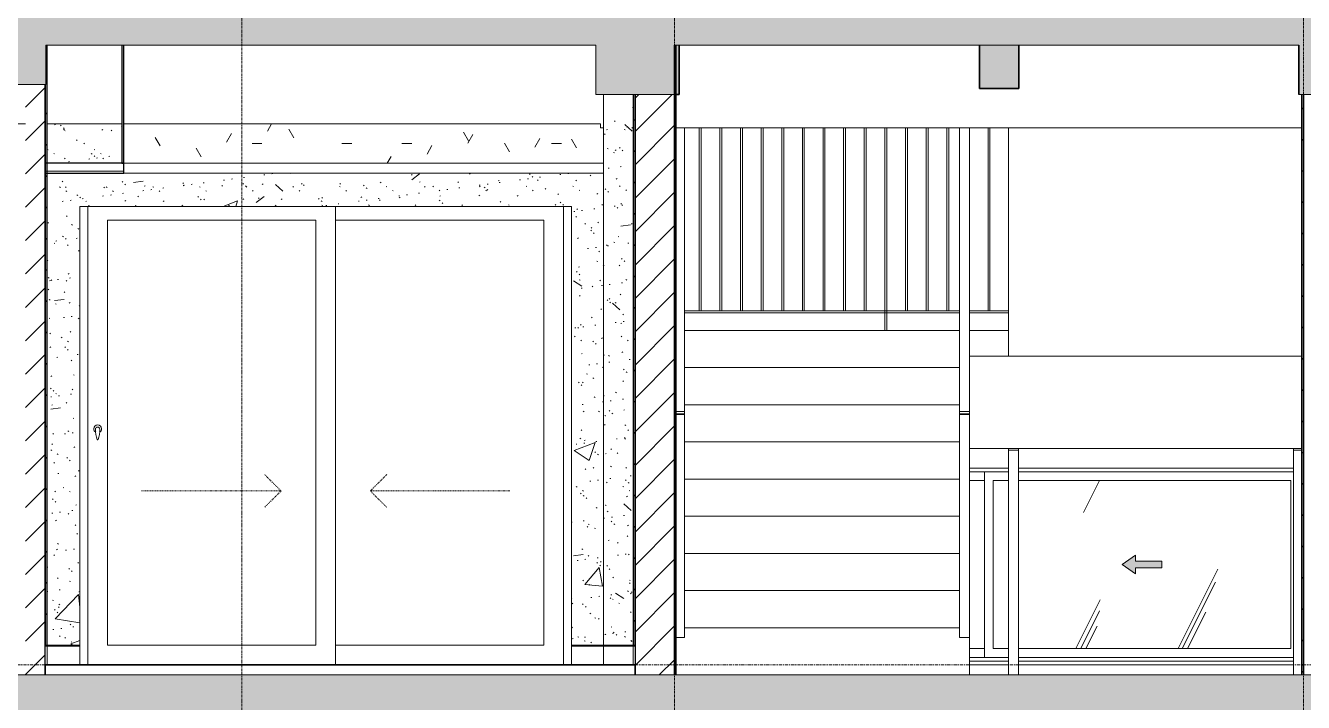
# Model space of a CAD drawing. Header units: millimetres. Extents: x -92143 to -2058, y -8802 to 35300.
# Drawn here: x -40337 to -33837, y 22409 to 25850 of the extents above; entities that cross this region are included whole.
import ezdxf

# ---------------------------------------------------------------- set-up
doc = ezdxf.new("R2010")
doc.units = ezdxf.units.MM
for name, pattern in [('1 NÉT CALL OUT', [6, 3, -3]), ('Centre', [31.75, 6.35, -4.7625, 15.875, -4.7625]), ('Dash', [6.35, 3.175, -3.175]), ('Dash 1_8_', [6.35, 3.175, -3.175]), ('Grid Line', [22.225, 12.7, -3.175, 3.175, -3.175])]:
    doc.linetypes.add(name, pattern=pattern)
for name, color, linetype, lineweight in [('0-1', 7, 'Continuous', 5), ('A-AREA', 32, 'Dash 1_8_', 9), ('A-CLNG', 13, 'Continuous', 9), ('A-CLNG-1', 250, 'Continuous', 25), ('A-CLNG-2', 7, 'Continuous', 9), ('A-CLNG-PATT-3', 254, 'Continuous', 18), ('A-DETL-GENF', 92, 'Continuous', 9), ('A-DETL-GENF-1', 7, 'Continuous', 9), ('A-DETL-THIN', 151, 'Continuous', 9), ('A-DOOR', 31, 'Continuous', 9), ('A-DOOR-FRAM', 31, 'Continuous', 9), ('A-DOOR-GLAZ', 31, 'Continuous', 9), ('A-DOOR-HDLN', 31, 'Dash', 18), ('A-FLOR-1', 10, 'Continuous', 35), ('A-FLOR-HRAL', 11, 'Continuous', 9), ('A-FLOR-HRAL-1', 253, 'Continuous', 18), ('A-FLOR-HRAL-2', 9, 'Continuous', 9), ('A-FLOR-LEVL-2', 51, 'Centre', 9), ('A-GLAZ', 151, 'Continuous', 9), ('A-GLAZ-2', 7, '1 NÉT CALL OUT', 9), ('A-GLAZ-5', 151, '1 NÉT CALL OUT', 9), ('A-WALL', 113, 'Continuous', 9), ('A-WALL-2', 250, 'Continuous', 25), ('A-WALL-3', 113, 'Continuous', 25), ('A-WALL-PATT-1', 7, 'Continuous', 9), ('A-WALL-PATT-2', 9, 'Continuous', 9), ('A-WALL-PATT-4', 111, 'Continuous', 9), ('I-WALL-1', 250, 'Continuous', 25), ('I-WALL-2', 7, 'Continuous', 9), ('I-WALL-3', 2, 'Continuous', 25), ('S-BEAM-1', 12, 'Continuous', 5), ('S-BEAM-2', 7, 'Continuous', 9), ('S-BEAM-3', 10, 'Continuous', 35), ('S-GRID-1', 1, 'Grid Line', 9), ('S-STRS', 31, 'Continuous', 9)]:
    doc.layers.add(name, color=color, linetype=linetype, lineweight=lineweight)
pattern_1 = [(45, (-51987.05, 14125), (-84.8528, 84.8528), [])]
pattern_2 = [(45, (-51987.05, 14125), (-79.5495, 79.5495), [])]
pattern_3 = [(37.5, (-51987.05, 14125), (-4.7995, 146.8239), [5.029, -110.795, 5.029, -124.511, -123.825]), (37.5, (-51987.05, 14125), (-4.7995, 146.8239), [-245.364, 5.029, -118.796]), (7.5, (-51987.05, 14125), (134.8574, 215.0472), [5.029, -57.455, 5.029, -99.365, -40.005]), (7.5, (-51987.05, 14125), (134.8574, 215.0472), [-166.878, 5.029, -34.976]), (327.5, (-52080.78, 14125), (237.2978, 0.4316), [5.029, -33.071, 5.029, -132.131, -179.07]), (327.5, (-52080.78, 14125), (237.2978, 0.4316), [-175.26, 5.029, -174.041]), (317.5, (-52080.78, 14125), (229.067, 66.8792), [5.029, -14.021, 5.029, -84.887, -102.87]), (317.5, (-52080.78, 14125), (229.067, 66.8792), [-108.966, 5.029, -97.841])]
pattern_4 = [(50, (-51987.05, 14125), (1093.104, -95.634), [114.3, -1257.3]), (355, (-51987, 14125), (-211.46, 1146.34), [91.44, -1005.84]), (100.451, (-51896, 14117), (881.656, 1050.7), [97.14, -1068.54]), (46.184, (-51987, 14429.8), (1626.47, -252.26), [171.45, -1885.95]), (96.636, (-51851.5, 14408.8), (1424.42, 1484.57), [145.71, -1602.81]), (351.184, (-51987, 14429.8), (1424.43, 1484.55), [137.16, -1508.76]), (21, (-51834.65, 14353.6), (909.686, -613.59), [114.3, -1257.3]), (326, (-51834.7, 14353.6), (370.81, 1105.13), [91.44, -1005.84]), (71.451, (-51758.8, 14302.5), (1280.503, 491.53), [97.14, -1068.54]), (37.5, (-51987.05, 14125), (18.531, 507.33), [50.292, -943.356, 50.292, -970.788, -1009.65]), (37.5, (-51987.05, 14125), (18.531, 507.33), [-2014.728, 50.292, -959.358]), (7.5, (-51987.05, 14125), (400.918, 601.084), [50.292, -531.876, 50.292, -920.496, -384.81]), (7.5, (-51987.05, 14125), (400.918, 601.084), [-1552.956, 50.292, -334.518]), (327.5, (-52326.9, 14125), (813.545, -34.374), [50.292, -330.708, 50.292, -1138.428, -1577.34]), (327.5, (-52326.9, 14125), (813.545, -34.374), [-1569.72, 50.292, -1527.048]), (317.5, (-52479.3, 14125), (888.775, 152.56), [50.292, -445.008, 50.292, -739.14, -1120.14]), (317.5, (-52479.3, 14125), (888.775, 152.56), [-1284.73, 50.29, -1069.85])]
pattern_5 = [(63.435, (-50196.8, 14229.33), (-0.001, 1524), [532.46, -2875.3]), (63.435, (-51720.8, 14229.33), (-0.001, 1524), [532.46, -2875.3]), (63.435, (-49467.24, 14523.8), (-0.001, 1524), [532.46, -2875.3]), (63.435, (-50991.24, 14523.8), (-0.001, 1524), [532.46, -2875.3]), (63.435, (-49577.66, 14419.83), (-0.001, 1524), [532.46, -2875.3]), (63.435, (-51101.66, 14419.83), (-0.001, 1524), [532.46, -2875.3]), (63.435, (-49690.2, 15015.1), (-0.001, 1524), [258.8, -3148.97]), (63.435, (-51214.2, 15015.1), (-0.001, 1524), [258.8, -3148.97]), (63.435, (-49763.8, 14922.95), (-0.001, 1524), [532.46, -2875.3]), (63.435, (-51287.8, 14922.95), (-0.001, 1524), [532.46, -2875.3]), (63.435, (-49750.84, 14989.1), (-0.001, 1524), [532.46, -2875.3]), (63.435, (-51274.84, 14989.1), (-0.001, 1524), [532.46, -2875.3]), (63.435, (-50365.7, 14698.94), (-0.001, 1524), [532.46, -2875.3]), (63.435, (-51889.7, 14698.94), (-0.001, 1524), [532.46, -2875.3]), (63.435, (-50352.7, 14776.9), (-0.001, 1524), [532.46, -2875.3]), (63.435, (-51876.7, 14776.9), (-0.001, 1524), [532.46, -2875.3]), (63.435, (-50349.2, 14833.1), (-0.001, 1524), [532.46, -2875.3]), (63.435, (-51873.2, 14833.1), (-0.001, 1524), [532.46, -2875.3])]

# ---------------------------------------------------------------- blocks, each defined once
blk = doc.blocks.new('NCV_TKTC_KET CAU_rvt-1-TKCS_MẶT CẮT E')
at = {"layer": 'S-BEAM-1'}
for points in [[(-37037.4, 25500), (-37011.9, 25500), (-37011.9, 25750), (-37037.4, 25750), (-37037.4, 25565)], [(-35285.3, 25530), (-35285.3, 25750), (-35485.3, 25750), (-35485.3, 25530)]]:
    blk.add_hatch(color=256, dxfattribs=at).paths.add_polyline_path(points)
at = {"layer": 'S-BEAM-2'}
for p, q in [((-40336.9, 25350), (-42236.9, 25350)), ((-39846.9, 25350), (-40226.9, 25350)), ((-37411.9, 25350), (-39836.9, 25350)), ((-37411.9, 25350), (-37411.9, 25330)), ((-37411.9, 25330), (-37396.9, 25330)), ((-37026.9, 25330), (-33846.9, 25330)), ((-35535.6, 23700), (-35336.5, 23700)), ((-35286.5, 23700), (-33887.3, 23700))]:
    blk.add_line(p, q, dxfattribs=at)
at = {"layer": 'S-BEAM-3'}
for p, q in [((-37011.9, 25500), (-37011.9, 25750)), ((-35485.3, 25750), (-35485.3, 25530)), ((-35285.3, 25530), (-35285.3, 25750)), ((-33860.6, 25750), (-33860.6, 25500)), ((-37037.4, 25500), (-37011.9, 25500)), ((-35485.3, 25530), (-35285.3, 25530))]:
    blk.add_line(p, q, dxfattribs=at)
blk = doc.blocks.new('Railing - Railing-943576-TKCS_MẶT CẮT E')
at = {"layer": 'A-FLOR-HRAL-1'}
for p, q in [((-37236.9, 22695), (-37246.9, 22695)), ((-37246.9, 22695), (-37246.9, 22600)), ((-37236.9, 22600), (-37236.9, 22695)), ((-37246.9, 22600), (-37236.9, 22600))]:
    blk.add_line(p, q, dxfattribs=at)
at = {"layer": 'A-FLOR-HRAL-2'}
for p, q in [((-37560.7, 22600), (-37560.7, 22695)), ((-37560.7, 22695), (-37396.9, 22695)), ((-37396.9, 22600), (-37396.9, 22695)), ((-37396.9, 22695), (-37246.9, 22695))]:
    blk.add_line(p, q, dxfattribs=at)
blk = doc.blocks.new('Railing - Railing-939137-TKCS_MẶT CẮT E')
at = {"layer": 'A-FLOR-HRAL-2'}
for p, q in [((-40236.9, 12495), (-40226.9, 12495)), ((-40226.9, 12400), (-40226.9, 12495)), ((-40226.9, 12495), (-40060.7, 12495)), ((-40060.7, 12495), (-40060.7, 12400))]:
    blk.add_line(p, q, dxfattribs=at)
blk = doc.blocks.new('CL_01-VÁCH DỰNG THẠCH CAO CĂN HỘ LOẠI 1-5D1 - CL_01-VÁCH DỰNG THẠCH CAO CĂN HỘ LOẠI 1A-5-V66-TKCS_MẶT CẮT E')
at = {"layer": 'A-CLNG-PATT-3'}
h = blk.add_hatch(dxfattribs=at)
h.set_pattern_fill('FP_2', color=256, style=0, pattern_type=2)
h.set_pattern_definition([(0, (-51987.05, 14125), (609.6, 152.4), [50.292, -406.908, 50.292, -406.908, -2438.4]), (0, (-51987.05, 14125), (609.6, 152.4), [-914.4, 50.292, -864.108, 50.292, -406.908, -1066.8]), (0, (-51987.05, 14125), (609.6, 152.4), [-2286, 50.292, -254.508, 50.292, -711.708]), (120, (-51758.45, 14201.2), (-436.7823, 451.7291), [50.292, -406.908, 50.292, -2845.308]), (120, (-51758.45, 14201.2), (-436.7823, 451.7291), [-507.492, -406.908, 50.292, -864.108, -1524]), (120, (-51758.45, 14201.2), (-436.7823, 451.7291), [-1828.8, 50.292, -406.908, 50.292, -1016.508]), (120, (-51758.45, 14201.2), (-436.7823, 451.7291), [-2336.292, -254.508, 50.292, -711.708]), (240, (-51682.25, 14506), (-172.8177, -604.1291), [50.292, -406.908, 50.292, -406.908, -2438.4]), (240, (-51682.25, 14506), (-172.8177, -604.1291), [-914.4, 50.292, -864.108, 50.292, -406.908, -1066.8]), (240, (-51682.25, 14506), (-172.8177, -604.1291), [-2286, 50.292, -254.508, 50.292, -711.708])])
h.paths.add_polyline_path([(-37396.9, 25150), (-37396.9, 25330), (-37411.9, 25330), (-37411.9, 25350), (-39836.9, 25350), (-39836.9, 25150), (-37411.9, 25150)])
at = {"layer": 'A-CLNG-1'}
for p, q in [((-39846.9, 25750), (-39846.9, 25150)), ((-39836.9, 25150), (-39836.9, 25750)), ((-39846.9, 25150), (-39836.9, 25150))]:
    blk.add_line(p, q, dxfattribs=at)
at = {"layer": 'A-CLNG-2'}
blk.add_line((-37396.9, 25150), (-39836.9, 25150), dxfattribs=at)
blk = doc.blocks.new('NCV_TKTC_TANG 6 - 8_rvt-1-TKCS_MẶT CẮT E')
at = {"layer": 'A-WALL-PATT-1'}
h = blk.add_hatch(dxfattribs=at)
h.set_pattern_fill('FP_5', color=256, style=0, pattern_type=2)
h.set_pattern_definition(pattern_2)
h.paths.add_polyline_path([(-40226.9, 22700), (-40226.9, 25750), (-40234.4, 25750), (-40234.4, 25550), (-40236.9, 25550), (-40236.9, 22700)])
h = blk.add_hatch(dxfattribs=at)
h.set_pattern_fill('FP_5', color=256, style=0, pattern_type=2)
h.set_pattern_definition(pattern_2)
h.paths.add_polyline_path([(-37236.9, 22700), (-37236.9, 25500), (-37246.9, 25500), (-37246.9, 22700)])
at = {"layer": 'A-WALL-PATT-2'}
h = blk.add_hatch(dxfattribs=at)
h.set_pattern_fill('FP_1', color=256, style=0, pattern_type=2)
h.set_pattern_definition(pattern_1)
h.paths.add_polyline_path([(-40336.9, 22550), (-40236.9, 22550), (-40236.9, 25550), (-40336.9, 25550), (-40336.9, 22717.8)])
h = blk.add_hatch(dxfattribs=at)
h.set_pattern_fill('FP_6', color=256, style=0, pattern_type=2)
h.set_pattern_definition(pattern_3)
h.paths.add_polyline_path([(-37396.9, 22700), (-37386.9, 22700), (-37386.9, 25500), (-37396.9, 25500), (-37396.9, 23022.2)])
h = blk.add_hatch(dxfattribs=at)
h.set_pattern_fill('FP_7', color=256, style=0, pattern_type=2)
h.set_pattern_definition(pattern_4)
h.paths.add_polyline_path([(-37246.9, 22700), (-37246.9, 25500), (-37386.9, 25500), (-37386.9, 22700)])
h = blk.add_hatch(dxfattribs=at)
h.set_pattern_fill('FP_6', color=256, style=0, pattern_type=2)
h.set_pattern_definition(pattern_3)
h.paths.add_polyline_path([(-37246.9, 22700), (-37246.9, 25500), (-37386.9, 25500), (-37386.9, 22700)])
h = blk.add_hatch(dxfattribs=at)
h.set_pattern_fill('FP_7', color=256, style=0, pattern_type=2)
h.set_pattern_definition(pattern_4)
h.paths.add_polyline_path([(-40226.9, 22700), (-40060.7, 22700), (-40060.7, 24930), (-37560.7, 24930), (-37560.7, 22700), (-37396.9, 22700), (-37396.9, 25100), (-40226.9, 25100), (-40226.9, 22717.8)])
h.paths.add_polyline_path([(-40103.8, 25150), (-39846.9, 25150), (-39846.9, 25350), (-40226.9, 25350), (-40226.9, 25150), (-40213.4, 25150)])
h = blk.add_hatch(dxfattribs=at)
h.set_pattern_fill('FP_6', color=256, style=0, pattern_type=2)
h.set_pattern_definition(pattern_3)
h.paths.add_polyline_path([(-40226.9, 22700), (-40060.7, 22700), (-40060.7, 24930), (-37560.7, 24930), (-37560.7, 22700), (-37396.9, 22700), (-37396.9, 25100), (-40226.9, 25100), (-40226.9, 22717.8)])
h.paths.add_polyline_path([(-40103.8, 25150), (-39846.9, 25150), (-39846.9, 25350), (-40226.9, 25350), (-40226.9, 25150), (-40213.4, 25150)])
at = {"layer": 'A-CLNG-1'}
for p, q in [((-39836.9, 25150), (-40236.9, 25150)), ((-40236.9, 25150), (-40236.9, 25100)), ((-40236.9, 25100), (-39836.9, 25100)), ((-39836.9, 25100), (-39836.9, 25150))]:
    blk.add_line(p, q, dxfattribs=at)
at = {"layer": 'A-CLNG-2'}
for p, q in [((-39836.9, 25110), (-40236.9, 25110)), ((-39836.9, 25150), (-37396.9, 25150)), ((-37396.9, 25100), (-39836.9, 25100))]:
    blk.add_line(p, q, dxfattribs=at)
at = {"layer": 'A-FLOR-1'}
for p, q in [((-37236.9, 22600), (-40236.9, 22600)), ((-40236.9, 22600), (-40236.9, 22550)), ((-37236.9, 22550), (-37236.9, 22600))]:
    blk.add_line(p, q, dxfattribs=at)
at = {"layer": 'A-WALL-2'}
blk.add_line((-40236.9, 22550), (-40236.9, 25550), dxfattribs=at)
at = {"layer": 'I-WALL-1'}
for p, q in [((-40226.9, 22700), (-40226.9, 25750)), ((-40236.9, 25550), (-40236.9, 22700)), ((-37246.9, 25500), (-37246.9, 22700)), ((-37236.9, 22700), (-37236.9, 25500)), ((-40236.9, 22700), (-40226.9, 22700)), ((-37246.9, 22700), (-37236.9, 22700))]:
    blk.add_line(p, q, dxfattribs=at)
at = {"layer": 'I-WALL-2'}
for p, q in [((-37396.9, 22700), (-37396.9, 25500)), ((-40060.7, 22700), (-40060.7, 24930)), ((-40060.7, 24930), (-37560.7, 24930)), ((-37560.7, 24930), (-37560.7, 22700)), ((-40226.9, 22700), (-40060.7, 22700)), ((-37560.7, 22700), (-37396.9, 22700)), ((-37386.9, 22700), (-37396.9, 22700)), ((-37386.9, 22700), (-37246.9, 22700))]:
    blk.add_line(p, q, dxfattribs=at)
at = {"layer": 'A-CLNG'}
blk.add_blockref('CL_01-VÁCH DỰNG THẠCH CAO CĂN HỘ LOẠI 1-5D1 - CL_01-VÁCH DỰNG THẠCH CAO CĂN HỘ LOẠI 1A-5-V66-TKCS_MẶT CẮT E', (0, 0), dxfattribs=at)
at = {"layer": 'A-FLOR-HRAL'}
for name, p in [('Railing - Railing-939137-TKCS_MẶT CẮT E', (0, 10200)), ('Railing - Railing-943576-TKCS_MẶT CẮT E', (0, 0))]:
    blk.add_blockref(name, p, dxfattribs=at)
blk = doc.blocks.new('Railing - 10mm-758696-TKCS_MẶT CẮT E')
at = {"layer": 'A-FLOR-HRAL'}
for p, q in [((-35441.3, 25330), (-35441.3, 24400)), ((-35431.3, 24400), (-35431.3, 25330))]:
    blk.add_line(p, q, dxfattribs=at)
blk = doc.blocks.new('Railing - 50 x 10mm-945202-TKCS_MẶT CẮT E')
at = {"layer": 'A-FLOR-HRAL'}
for p, q in [((-35965.9, 25330), (-35965.9, 24300)), ((-35955.9, 24300), (-35955.9, 25330))]:
    blk.add_line(p, q, dxfattribs=at)
blk = doc.blocks.new('Railing - 50 x 10mm-952828-TKCS_MẶT CẮT E')
at = {"layer": 'A-FLOR-HRAL'}
for p, q in [((-33887.3, 27091.3), (-33846.9, 27091.3)), ((-33887.3, 25950), (-33887.3, 27091.3))]:
    blk.add_line(p, q, dxfattribs=at)
blk = doc.blocks.new('Railing - 50 x 10mm-952826-TKCS_MẶT CẮT E')
at = {"layer": 'A-FLOR-HRAL'}
for p, q in [((-37026.9, 23872.9), (-36985.2, 23872.9)), ((-36985.2, 23872.9), (-36985.2, 23876.5)), ((-36985.2, 23872.9), (-36985.2, 22738.9)), ((-36985.2, 22738.9), (-37026.9, 22738.9))]:
    blk.add_line(p, q, dxfattribs=at)
blk = doc.blocks.new('Railing - Railing-953851-TKCS_MẶT CẮT E')
at = {"layer": 'A-FLOR-HRAL'}
for p, q in [((-36985.2, 24400), (-35586, 24400)), ((-36985.2, 24390), (-35586, 24390))]:
    blk.add_line(p, q, dxfattribs=at)
for name, p in [('Railing - 50 x 10mm-952828-TKCS_MẶT CẮT E', (0, 0)), ('Railing - 10mm-758696-TKCS_MẶT CẮT E', (-1469, 0)), ('Railing - 10mm-758696-TKCS_MẶT CẮT E', (-1364.1, 0)), ('Railing - 10mm-758696-TKCS_MẶT CẮT E', (-1259.1, 0)), ('Railing - 10mm-758696-TKCS_MẶT CẮT E', (-1154.2, 0)), ('Railing - 10mm-758696-TKCS_MẶT CẮT E', (-1049.3, 0)), ('Railing - 10mm-758696-TKCS_MẶT CẮT E', (-944.4, 0)), ('Railing - 10mm-758696-TKCS_MẶT CẮT E', (-839.4, 0)), ('Railing - 10mm-758696-TKCS_MẶT CẮT E', (-734.5, 0)), ('Railing - 10mm-758696-TKCS_MẶT CẮT E', (-629.6, 0)), ('Railing - 50 x 10mm-945202-TKCS_MẶT CẮT E', (0, 0)), ('Railing - 10mm-758696-TKCS_MẶT CẮT E', (-419.7, 0)), ('Railing - 10mm-758696-TKCS_MẶT CẮT E', (-314.8, 0)), ('Railing - 10mm-758696-TKCS_MẶT CẮT E', (-209.9, 0)), ('Railing - 10mm-758696-TKCS_MẶT CẮT E', (0, 0)), ('Railing - 50 x 10mm-952826-TKCS_MẶT CẮT E', (0, 0))]:
    blk.add_blockref(name, p)
blk = doc.blocks.new('Railing - 50 x 10mm-V21-TKCS_MẶT CẮT E')
at = {"layer": 'A-FLOR-HRAL'}
for p, q in [((-35336.5, 25950), (-35336.5, 27091.3)), ((-35286.5, 27091.3), (-35336.5, 27091.3)), ((-35286.5, 25950), (-35286.5, 27091.3))]:
    blk.add_line(p, q, dxfattribs=at)
blk = doc.blocks.new('Railing - 50 x 10mm-V17-TKCS_MẶT CẮT E')
at = {"layer": 'A-FLOR-HRAL'}
for p, q in [((-37035.2, 13676.5), (-37035.2, 13672.9)), ((-37035.2, 13672.9), (-36985.2, 13672.9)), ((-37035.2, 12538.9), (-37035.2, 13672.9)), ((-36985.2, 13672.9), (-36985.2, 13676.5)), ((-36985.2, 13672.9), (-36985.2, 12538.9)), ((-36985.2, 12538.9), (-37035.2, 12538.9))]:
    blk.add_line(p, q, dxfattribs=at)
blk = doc.blocks.new('Railing - Railing-953855-TKCS_MẶT CẮT E')
at = {"layer": 'A-FLOR-HRAL'}
for p, q in [((-35336.9, 24400), (-35536, 24400)), ((-35536, 24390), (-35336.9, 24390))]:
    blk.add_line(p, q, dxfattribs=at)
blk.add_blockref('Railing - 50 x 10mm-V21-TKCS_MẶT CẮT E', (0, 0))
at = {"extrusion": (0, 0, -1), "zscale": -1}
blk.add_blockref('Railing - 50 x 10mm-V17-TKCS_MẶT CẮT E', (72571.2, 10200), dxfattribs=at)
blk = doc.blocks.new('Railing - Railing-V22-TKCS_MẶT CẮT E')
at = {"layer": 'A-FLOR-HRAL'}
for p, q in [((-35336.9, 21000), (-35536, 21000)), ((-35536, 20990), (-35336.9, 20990))]:
    blk.add_line(p, q, dxfattribs=at)
blk.add_blockref('Railing - 50 x 10mm-V21-TKCS_MẶT CẮT E', (0, -3400))
at = {"extrusion": (0, 0, -1), "zscale": -1}
blk.add_blockref('Railing - 50 x 10mm-V17-TKCS_MẶT CẮT E', (72571.2, 6800), dxfattribs=at)
blk = doc.blocks.new('Top Rail Type - Top Rail_Internal_-V25-TKCS_MẶT CẮT E')
at = {"layer": 'A-FLOR-HRAL'}
for p, q in [((-33846.9, 27100), (-33887.3, 27100)), ((-33887.3, 27100), (-33887.3, 27091.3)), ((-36985.2, 25330), (-36985.2, 23888.9)), ((-36985.2, 23888.9), (-37026.9, 23888.9)), ((-37026.9, 23876.5), (-36985.2, 23876.5)), ((-36985.2, 23876.5), (-36985.2, 23888.9))]:
    blk.add_line(p, q, dxfattribs=at)
blk = doc.blocks.new('Top Rail Type - Top Rail_Internal_-953883-TKCS_MẶT CẮT E')
at = {"layer": 'A-FLOR-HRAL'}
for p, q in [((-35286.5, 10100), (-35336.5, 10100)), ((-35336.5, 10100), (-35336.5, 10091.3)), ((-35286.5, 10091.3), (-35286.5, 10100)), ((-35586, 6888.9), (-35586, 8330)), ((-35536, 8330), (-35536, 6888.9)), ((-35586, 6888.9), (-35586, 6876.5)), ((-35536, 6888.9), (-35586, 6888.9)), ((-35586, 6876.5), (-35536, 6876.5)), ((-35536, 6876.5), (-35536, 6888.9))]:
    blk.add_line(p, q, dxfattribs=at)
blk = doc.blocks.new('1_FAMILY RVT - W01-WxH 1000x3200-V206-TKCS_MẶT CẮT E')
at = {"layer": 'A-GLAZ'}
h = blk.add_hatch(dxfattribs=at)
h.set_pattern_fill('FP_3', color=256, style=0, pattern_type=2)
h.set_pattern_definition(pattern_5)
h.paths.add_polyline_path([(-35535.6, 22682.6), (-35459.6, 22682.6), (-35459.6, 23536.5), (-35535.6, 23536.5), (-35535.6, 22717.8)])
h = blk.add_hatch(dxfattribs=at)
h.set_pattern_fill('FP_3', color=256, style=0, pattern_type=2)
h.set_pattern_definition(pattern_5)
h.paths.add_polyline_path([(-35336.5, 22682.6), (-35336.5, 23536.5), (-35415.1, 23536.5), (-35415.1, 22682.6)])
h.paths.add_polyline_path([(-35286.5, 22682.6), (-33900.9, 22682.6), (-33900.9, 23536.5), (-35286.5, 23536.5), (-35286.5, 22687.6)])
h.paths.add_polyline_path([(-34691.9, 23062.1), (-34759.6, 23109.5), (-34691.9, 23157), (-34691.9, 23126.5), (-34556.4, 23126.5), (-34556.4, 23092.6), (-34691.9, 23092.6)])
at = {"layer": 'A-GLAZ-5'}
blk.add_hatch(color=256, dxfattribs=at).paths.add_polyline_path([(-34691.9, 23062.1), (-34691.9, 23092.6), (-34556.4, 23092.6), (-34556.4, 23126.5), (-34691.9, 23126.5), (-34691.9, 23157), (-34759.6, 23109.5)])
at = {"layer": 'A-DETL-GENF'}
for p, q in [((-34759.6, 23109.5), (-34691.9, 23157)), ((-34759.6, 23109.5), (-34691.9, 23157)), ((-34691.9, 23157), (-34691.9, 23126.5)), ((-34691.9, 23157), (-34691.9, 23126.5)), ((-34691.9, 23062.1), (-34759.6, 23109.5)), ((-34759.6, 23109.5), (-34691.9, 23062.1)), ((-34691.9, 23126.5), (-34556.4, 23126.5)), ((-34556.4, 23126.5), (-34691.9, 23126.5)), ((-34556.4, 23092.6), (-34691.9, 23092.6)), ((-34691.9, 23092.6), (-34691.9, 23062.1)), ((-34556.4, 23092.6), (-34691.9, 23092.6)), ((-34691.9, 23092.6), (-34691.9, 23062.1)), ((-34556.4, 23126.5), (-34556.4, 23092.6)), ((-34556.4, 23126.5), (-34556.4, 23092.6))]:
    blk.add_line(p, q, dxfattribs=at)
at = {"layer": 'A-GLAZ'}
for p, q in [((-35535.6, 23600), (-35336.5, 23600)), ((-35286.5, 23600), (-33887.3, 23600)), ((-35336.5, 23581), (-35535.6, 23581)), ((-35535.6, 23536.5), (-35459.6, 23536.5)), ((-35459.6, 22638.1), (-35459.6, 23581)), ((-35336.5, 23536.5), (-35415.1, 23536.5)), ((-35415.1, 23536.5), (-35415.1, 22682.6)), ((-33887.3, 23581), (-35286.5, 23581)), ((-33900.9, 23536.5), (-35286.5, 23536.5)), ((-33900.9, 22682.6), (-33900.9, 23536.5)), ((-35459.6, 22682.6), (-35535.6, 22682.6)), ((-35535.6, 22638.1), (-35336.5, 22638.1)), ((-35336.5, 22638.1), (-35459.6, 22638.1)), ((-35415.1, 22682.6), (-35336.5, 22682.6)), ((-35286.5, 22682.6), (-33900.9, 22682.6)), ((-35286.5, 22638.1), (-33887.3, 22638.1)), ((-33887.3, 22638.1), (-35286.5, 22638.1)), ((-35535.6, 22619), (-35336.5, 22619)), ((-35336.5, 22600), (-35535.6, 22600)), ((-35286.5, 22619), (-33887.3, 22619)), ((-33887.3, 22600), (-35286.5, 22600))]:
    blk.add_line(p, q, dxfattribs=at)
blk = doc.blocks.new('DEG_02-DEG_03 - DEG_02-2500x2400mm-CỬA ĐI 02 CÁNH TRƯỢT-V79-TKCS_MẶT CẮT E')
at = {"layer": 'A-DOOR'}
for p, q in [((-38760.3, 5600), (-38760.3, 7930)), ((-39920.3, 5700), (-39920.3, 7860)), ((-39920.3, 7860), (-38860.3, 7860)), ((-38860.3, 7860), (-38860.3, 5700)), ((-38860.3, 5700), (-39920.3, 5700))]:
    blk.add_line(p, q, dxfattribs=at)
at = {"layer": 'A-DOOR', "flags": 128}
blk.add_lwpolyline([(-39968.8, 6808.7), (-39968.8, 6808.7), (-39968.8, 6808.7), (-39968.8, 6808.7), (-39968.8, 6808.7), (-39968.9, 6808.7), (-39968.9, 6808.7), (-39968.9, 6808.7), (-39968.9, 6808.7), (-39968.9, 6808.7), (-39969, 6808.7), (-39969, 6808.7), (-39969, 6808.7), (-39969, 6808.7), (-39969.1, 6808.7), (-39969.1, 6808.7), (-39969.1, 6808.7), (-39969.2, 6808.7), (-39969.2, 6808.7), (-39969.3, 6808.7), (-39969.3, 6808.7), (-39969.4, 6808.7), (-39969.4, 6808.7), (-39969.5, 6808.7), (-39969.5, 6808.7), (-39969.6, 6808.7), (-39969.6, 6808.7), (-39969.7, 6808.7), (-39969.7, 6808.7), (-39969.8, 6808.7), (-39969.8, 6808.7), (-39969.9, 6808.7), (-39969.9, 6808.7), (-39970, 6808.7), (-39970.1, 6808.7), (-39970.1, 6808.7), (-39970.2, 6808.7), (-39970.2, 6808.7), (-39970.3, 6808.7), (-39970.4, 6808.7), (-39970.4, 6808.7), (-39970.5, 6808.7), (-39970.5, 6808.7), (-39970.6, 6808.7), (-39970.7, 6808.7), (-39970.7, 6808.7), (-39970.8, 6808.7), (-39970.8, 6808.7), (-39970.9, 6808.7), (-39970.9, 6808.7), (-39971, 6808.7), (-39971, 6808.7), (-39971.1, 6808.7), (-39971.1, 6808.7), (-39971.2, 6808.7), (-39971.2, 6808.7), (-39971.3, 6808.7), (-39971.3, 6808.7), (-39971.4, 6808.7), (-39971.4, 6808.7), (-39971.5, 6808.7), (-39971.5, 6808.7), (-39971.5, 6808.7), (-39971.6, 6808.7), (-39971.6, 6808.7), (-39971.6, 6808.7), (-39971.7, 6808.7), (-39971.7, 6808.7), (-39971.7, 6808.7), (-39971.7, 6808.7), (-39971.7, 6808.7), (-39971.8, 6808.7), (-39971.8, 6808.7), (-39971.8, 6808.7), (-39971.8, 6808.7), (-39971.8, 6808.7), (-39971.8, 6808.7)], dxfattribs=at)
at = {"layer": 'A-DOOR'}
for centre, radius, start, end in [((-39970.3, 6800), 20, 0, 180), ((-39970.3, 6800), 20, 180, 240), ((-39971.8, 6799.2), 9.45, 90, 180), ((-39816.5, 6799.2), 164.8, 180, 199.13397), ((-39968.8, 6799.2), 9.45, 0, 90), ((-40124.1, 6799.2), 164.8, 340.86603, 0), ((-39970.3, 6800), 20, 300, 0), ((-39969.9, 6746), 2.34, 199.13397, 261.03098), ((-39970.7, 6746), 2.34, 278.96902, 340.86603)]:
    blk.add_arc(centre, radius, start, end, dxfattribs=at)
at = {"layer": 'A-DOOR-FRAM'}
for p, q in [((-40060.3, 7930), (-40060.3, 5600)), ((-40020.3, 5600), (-40020.3, 7930)), ((-37600.3, 5600), (-37600.3, 7930)), ((-37560.3, 5695), (-37560.3, 5700))]:
    blk.add_line(p, q, dxfattribs=at)
at = {"layer": 'A-DOOR-GLAZ'}
for p, q in [((-37700.3, 7860), (-38760.3, 7860)), ((-37700.3, 5700), (-37700.3, 7860)), ((-38760.3, 5700), (-37700.3, 5700))]:
    blk.add_line(p, q, dxfattribs=at)
at = {"layer": 'A-DOOR-HDLN'}
for p, q in [((-39037.6, 6484.2), (-39122.4, 6569.1)), ((-38583.1, 6484.2), (-38498.2, 6569.1)), ((-39747.6, 6484.2), (-39037.6, 6484.2)), ((-39037.6, 6484.2), (-39122.4, 6399.4)), ((-38583.1, 6484.2), (-38498.2, 6399.4)), ((-37873.1, 6484.2), (-38583.1, 6484.2))]:
    blk.add_line(p, q, dxfattribs=at)

msp = doc.modelspace()

# ---------------------------------------------------------------- hatches: boundary and pattern name
at = {"layer": 'A-DETL-GENF-1'}
for points in [[(-77935.7, 25350), (-77935.7, 25750), (-73233.6, 25750), (-73233.6, 25550), (-73033.3, 25550), (-73033.3, 25750), (-70108.5, 25750), (-70108.5, 25500), (-69708.5, 25500), (-69708.5, 25750), (-65032.3, 25750), (-65032.3, 25550), (-64832.3, 25550), (-64832.3, 25750), (-61933.6, 25750), (-61933.6, 25500), (-61533.6, 25500), (-61533.6, 25750), (-56833.3, 25750), (-56833.3, 25550), (-56633.3, 25550), (-56633.3, 25750), (-53733.2, 25750), (-53733.2, 25500), (-53333.2, 25500), (-53333.2, 25750), (-48635.6, 25750), (-48635.6, 25550), (-48435.6, 25550), (-48435.6, 25750), (-45535.3, 25750), (-45535.3, 25500), (-45134.4, 25500), (-45134.4, 25750), (-40434.4, 25750), (-40434.4, 25550), (-40234.4, 25550), (-40234.4, 25750), (-37436.9, 25750), (-37436.9, 25500), (-37037.4, 25500), (-37037.4, 25750), (-33860.3, 25750), (-33860.3, 25500), (-33436.9, 25500), (-33436.9, 25750), (-30635.3, 25750), (-30635.3, 25550), (-30435.3, 25550), (-30435.3, 25750), (-25735.7, 25750), (-25735.7, 25500), (-25335.7, 25500), (-25335.7, 25750), (-22435.3, 25750), (-22435.3, 25550), (-22235.3, 25550), (-22235.3, 25750), (-17535.3, 25750), (-17535.3, 25350), (-17236.9, 25350), (-17236.9, 25950), (-78233.3, 25950), (-78233.3, 25350)], [(-17236.9, 21950), (-17236.9, 22550), (-78233.3, 22550), (-78233.3, 21950), (-77935.7, 21950), (-77935.7, 22350), (-73233.6, 22350), (-73233.6, 22150), (-73033.3, 22150), (-73033.3, 22350), (-70108.5, 22350), (-70108.5, 22100), (-69708.5, 22100), (-69708.5, 22350), (-65032.3, 22350), (-65032.3, 22150), (-64832.3, 22150), (-64832.3, 22350), (-61933.6, 22350), (-61933.6, 22100), (-61533.6, 22100), (-61533.6, 22350), (-56833.3, 22350), (-56833.3, 22150), (-56633.3, 22150), (-56633.3, 22350), (-53733.2, 22350), (-53733.2, 22100), (-53333.2, 22100), (-53333.2, 22350), (-48635.6, 22350), (-48635.6, 22150), (-48435.6, 22150), (-48435.6, 22350), (-45535.3, 22350), (-45535.3, 22100), (-45134.4, 22100), (-45134.4, 22350), (-40434.4, 22350), (-40434.4, 22150), (-40234.4, 22150), (-40234.4, 22350), (-37436.9, 22350), (-37436.9, 22100), (-37037.4, 22100), (-37037.4, 22350), (-33860.3, 22350), (-33860.3, 22100), (-33436.9, 22100), (-33436.9, 22350), (-30635.3, 22350), (-30635.3, 22150), (-30435.3, 22150), (-30435.3, 22350), (-25735.7, 22350), (-25735.7, 22100), (-25335.7, 22100), (-25335.7, 22350), (-22435.3, 22350), (-22435.3, 22150), (-22235.3, 22150), (-22235.3, 22350), (-17535.3, 22350), (-17535.3, 21950)]]:
    msp.add_hatch(color=256, dxfattribs=at).paths.add_polyline_path(points)
at = {"layer": 'A-WALL-PATT-4'}
h = msp.add_hatch(dxfattribs=at)
h.set_pattern_fill('FP_5', color=256, style=0, pattern_type=2)
h.set_pattern_definition(pattern_2)
h.paths.add_polyline_path([(-37026.9, 22600), (-37026.9, 25750), (-37036.9, 25750), (-37036.9, 22600)])
h.paths.add_polyline_path([(-37036.9, 25950), (-37026.9, 25950), (-37026.9, 26000), (-37036.9, 26000)])
h = msp.add_hatch(dxfattribs=at)
h.set_pattern_fill('FP_5', color=256, style=0, pattern_type=2)
h.set_pattern_definition(pattern_2)
h.paths.add_polyline_path([(-33836.9, 22600), (-33836.9, 25500), (-33846.9, 25500), (-33846.9, 22600)])
h.paths.add_polyline_path([(-33846.9, 25950), (-33836.9, 25950), (-33836.9, 26000), (-33846.9, 26000)])
h = msp.add_hatch(dxfattribs=at)
h.set_pattern_fill('FP_1', color=256, style=0, pattern_type=2)
h.set_pattern_definition(pattern_1)
h.paths.add_polyline_path([(-37036.9, 22550), (-37037.4, 25500), (-37236.9, 25500), (-37236.9, 22550), (-37037.4, 22550)])
h = msp.add_hatch(dxfattribs=at)
h.set_pattern_fill('FP_5', color=256, style=0, pattern_type=2)
h.set_pattern_definition(pattern_2)
h.paths.add_polyline_path([(-37026.9, 19200), (-37026.9, 22350), (-37036.9, 22350), (-37036.9, 19200)])
h.paths.add_polyline_path([(-37036.9, 22550), (-37026.9, 22550), (-37026.9, 22600), (-37036.9, 22600)])
h = msp.add_hatch(dxfattribs=at)
h.set_pattern_fill('FP_5', color=256, style=0, pattern_type=2)
h.set_pattern_definition(pattern_2)
h.paths.add_polyline_path([(-33836.9, 19200), (-33836.9, 22100), (-33846.9, 22100), (-33846.9, 19200)])
h.paths.add_polyline_path([(-33846.9, 22550), (-33836.9, 22550), (-33836.9, 22600), (-33846.9, 22600)])

# ---------------------------------------------------------------- linework, layer by layer
at = {"layer": 'A-AREA'}
for p, q in [((-35336.5, 22600), (-35535.6, 22600)), ((-33887.3, 22600), (-35286.5, 22600))]:
    msp.add_line(p, q, dxfattribs=at)
at = {"layer": 'A-DETL-THIN'}
for p, q in [((-40234.4, 25550), (-40234.4, 25750)), ((-40234.4, 25750), (-37436.9, 25750)), ((-37436.9, 25750), (-37436.9, 25500)), ((-37037.4, 25500), (-37037.4, 25750)), ((-37037.4, 25750), (-33860.3, 25750)), ((-33860.3, 25750), (-33860.3, 25500)), ((-40434.4, 25550), (-40234.4, 25550)), ((-37436.9, 25500), (-37037.4, 25500)), ((-33860.3, 25500), (-33436.9, 25500)), ((-37037.4, 22550), (-78233.3, 22550)), ((-33857.4, 22550), (-37037.4, 22550)), ((-17236.9, 22550), (-33857.4, 22550))]:
    msp.add_line(p, q, dxfattribs=at)
at = {"layer": 'A-FLOR-LEVL-2'}
msp.add_line((-92142.8, 22600), (-5549.7, 22600), dxfattribs=at)
at = {"layer": 'A-WALL'}
for p, q in [((-35535.6, 23600), (-35336.5, 23600)), ((-35286.5, 23600), (-33887.3, 23600)), ((-35336.5, 22600), (-35535.6, 22600)), ((-33887.3, 22600), (-35286.5, 22600))]:
    msp.add_line(p, q, dxfattribs=at)
at = {"layer": 'A-WALL-3'}
for p, q in [((-37036.9, 22550), (-37036.9, 25750)), ((-37236.9, 25500), (-37236.9, 22550)), ((-33836.9, 25500), (-33836.9, 22550))]:
    msp.add_line(p, q, dxfattribs=at)
at = {"layer": 'I-WALL-3'}
for p, q in [((-37036.9, 25750), (-37036.9, 22550)), ((-37026.9, 22550), (-37026.9, 25750)), ((-33846.9, 25500), (-33846.9, 22549.7)), ((-33836.9, 22550), (-33836.9, 25500)), ((-37026.9, 22600), (-37036.9, 22600)), ((-37036.9, 22600), (-37026.9, 22600)), ((-33836.9, 22600), (-33846.9, 22600)), ((-33846.9, 22600), (-33836.9, 22600))]:
    msp.add_line(p, q, dxfattribs=at)
at = {"layer": 'S-GRID-1'}
for p, q in [((-39236.9, -3701.5), (-39236.9, 30542.5)), ((-37036.9, -3701.5), (-37036.9, 30542.5)), ((-33836.9, -3701.5), (-33836.9, 30542.5))]:
    msp.add_line(p, q, dxfattribs=at)
at = {"layer": 'S-STRS'}
for p, q in [((-35336.9, 25247.9), (-35336.9, 25330)), ((-35336.9, 25059), (-35336.9, 25247.9)), ((-35336.9, 24870.1), (-35336.9, 25059)), ((-35336.9, 24681.3), (-35336.9, 24870.1)), ((-35336.9, 24492.4), (-35336.9, 24681.3)), ((-35336.9, 24303.5), (-35336.9, 24492.4)), ((-36985.2, 24300), (-35586, 24300)), ((-35535.6, 24300), (-35336.9, 24300)), ((-35336.9, 24170), (-35336.9, 24303.5)), ((-35535.6, 24111.1), (-35535.6, 24170)), ((-35535.6, 24170), (-35336.9, 24170)), ((-35336.9, 24170), (-33846.9, 24170)), ((-36985.2, 24111.1), (-35586, 24111.1)), ((-35535.6, 24111.1), (-35535.6, 23922.2)), ((-36985.2, 23922.2), (-35586, 23922.2)), ((-35535.6, 23922.2), (-35535.6, 23733.3)), ((-36985.2, 23733.3), (-35586, 23733.3)), ((-35535.6, 23733.3), (-35535.6, 23544.4)), ((-36985.2, 23544.4), (-35586, 23544.4)), ((-35535.6, 23544.4), (-35535.6, 23355.6)), ((-36985.2, 23355.6), (-35586, 23355.6)), ((-35535.6, 23355.6), (-35535.6, 23166.7)), ((-36985.2, 23166.7), (-35586, 23166.7)), ((-35535.6, 23166.7), (-35535.6, 22977.8)), ((-36985.2, 22977.8), (-35586, 22977.8)), ((-35535.6, 22977.8), (-35535.6, 22788.9)), ((-36985.2, 22788.9), (-35586, 22788.9)), ((-35535.6, 22788.9), (-35535.6, 22550))]:
    msp.add_line(p, q, dxfattribs=at)

# ---------------------------------------------------------------- block references
at = {"layer": '0-1'}
for name in ['NCV_TKTC_KET CAU_rvt-1-TKCS_MẶT CẮT E', 'NCV_TKTC_TANG 6 - 8_rvt-1-TKCS_MẶT CẮT E']:
    msp.add_blockref(name, (0, 0), dxfattribs=at)
at = {"layer": 'A-DOOR'}
msp.add_blockref('DEG_02-DEG_03 - DEG_02-2500x2400mm-CỬA ĐI 02 CÁNH TRƯỢT-V79-TKCS_MẶT CẮT E', (0, 17000), dxfattribs=at)
at = {"layer": 'A-FLOR-HRAL'}
for name, p in [('Top Rail Type - Top Rail_Internal_-V25-TKCS_MẶT CẮT E', (0, 0)), ('Railing - Railing-953851-TKCS_MẶT CẮT E', (0, 0)), ('Top Rail Type - Top Rail_Internal_-953883-TKCS_MẶT CẮT E', (0, 17000)), ('Railing - Railing-953855-TKCS_MẶT CẮT E', (0, 0)), ('Top Rail Type - Top Rail_Internal_-V25-TKCS_MẶT CẮT E', (0, -3400)), ('Railing - Railing-953851-TKCS_MẶT CẮT E', (0, -3400)), ('Top Rail Type - Top Rail_Internal_-953883-TKCS_MẶT CẮT E', (0, 13600)), ('Railing - Railing-V22-TKCS_MẶT CẮT E', (0, 0))]:
    msp.add_blockref(name, p, dxfattribs=at)
at = {"layer": 'A-GLAZ-2'}
msp.add_blockref('1_FAMILY RVT - W01-WxH 1000x3200-V206-TKCS_MẶT CẮT E', (0, 0), dxfattribs=at)

doc.saveas('drawing.dxf')
